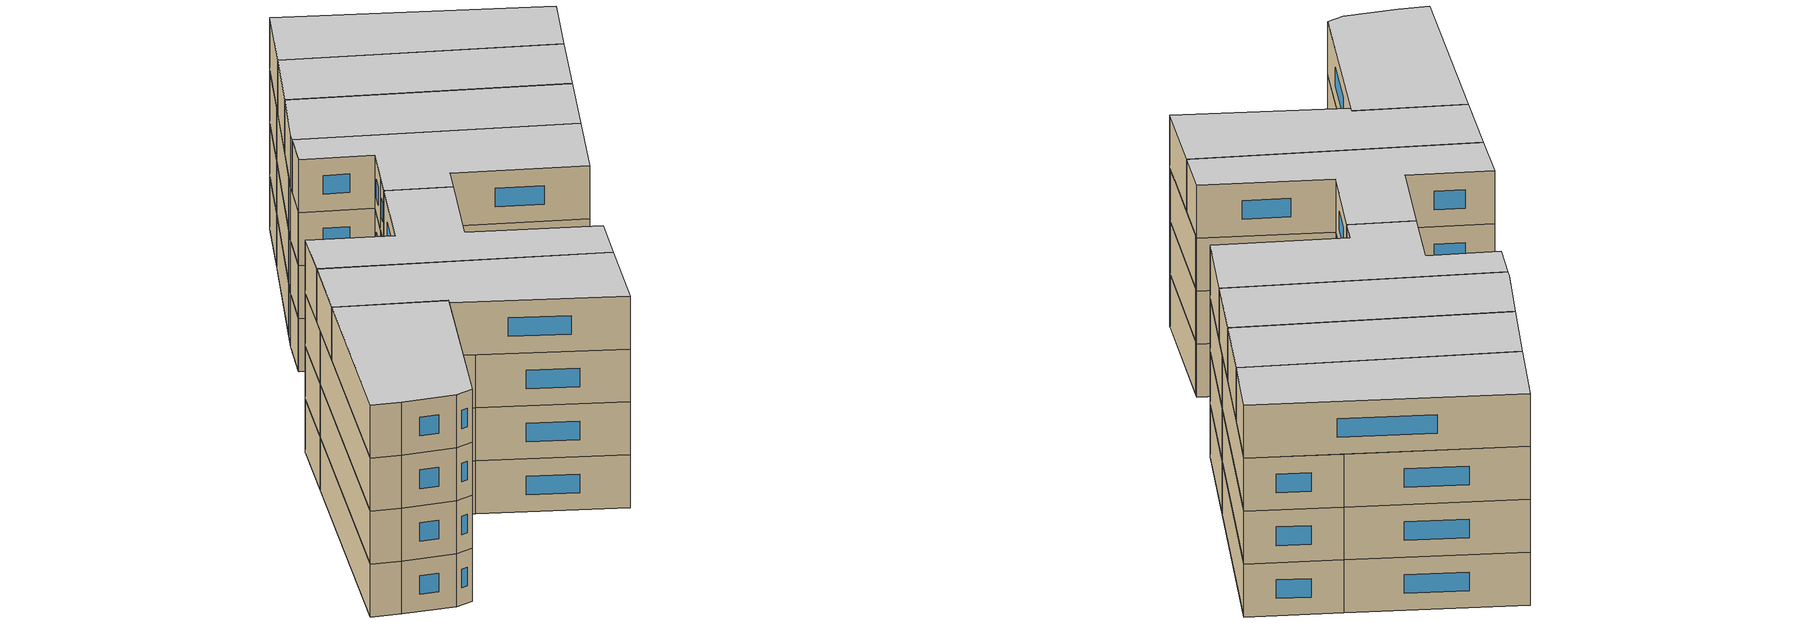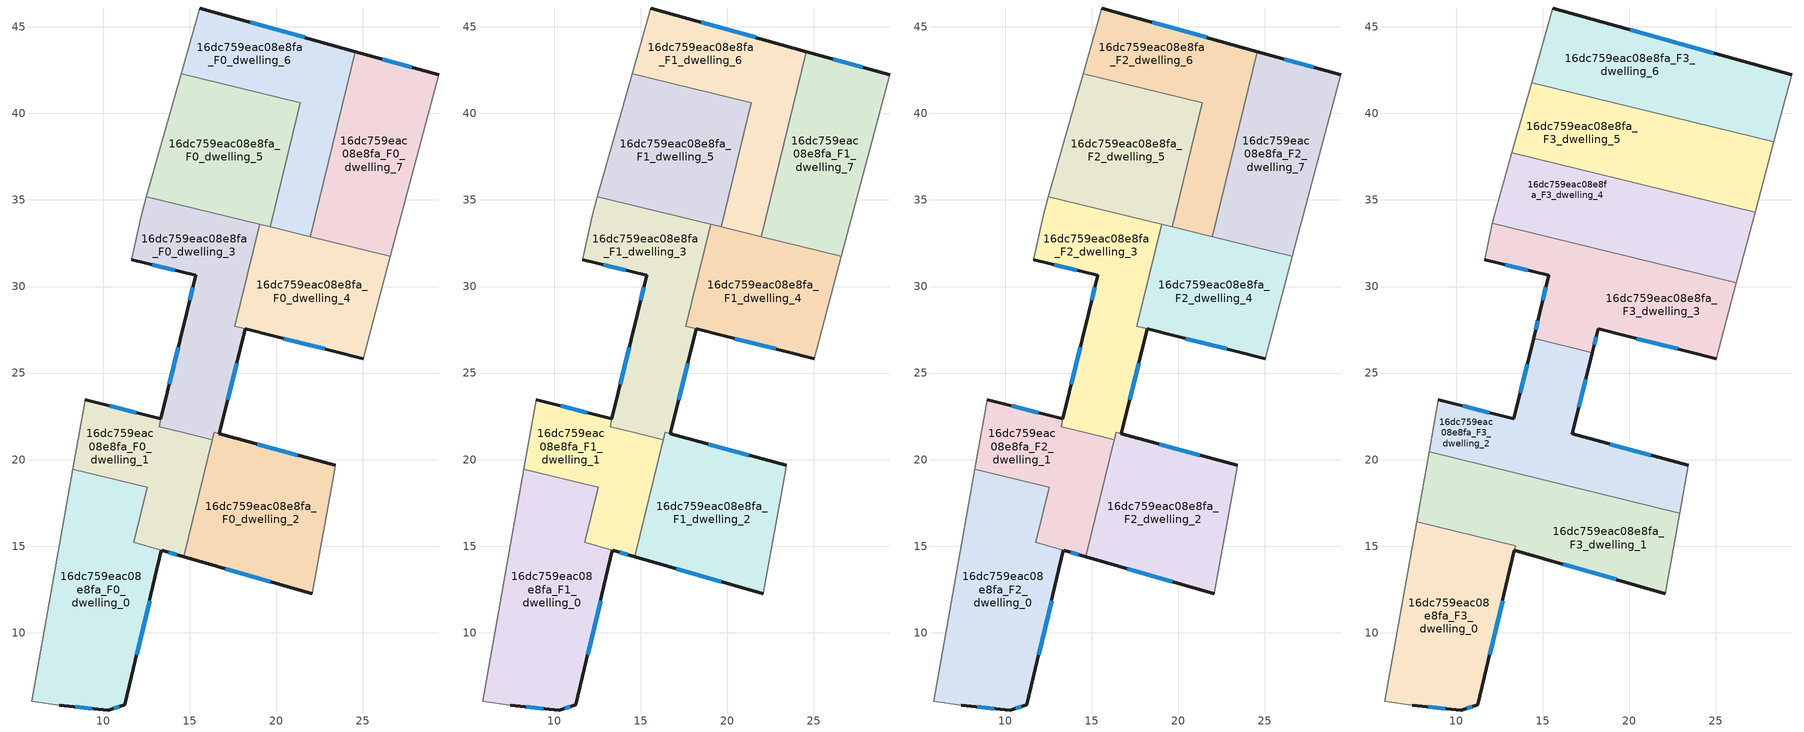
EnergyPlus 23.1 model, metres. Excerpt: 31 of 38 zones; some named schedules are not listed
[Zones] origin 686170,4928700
16dc759eac08e8fa_F0_dwelling_0
 floor ground (EU_floor_Construction): 12.54,18.39 11.76,15.22 13.37,14.76 11.25,5.82 10.3,5.53 7.46,5.79 5.88,6.04 8.26,19.44 z0
 wall outside (EU_wall_Construction): 7.46,5.79 10.3,5.53 11.25,5.82 13.37,14.76 z0:3
 wall adiabatic (EU_wall_Construction): 8.26,19.44 5.88,6.04 7.46,5.79 z0:3
 wall to 16dc759eac08e8fa_F0_dwelling_1 (EU_wall_Construction): 13.37,14.76 11.76,15.22 / 11.76,15.23 12.54,18.39 8.26,19.44 z0:3
 window (EU_Window_Construction): 10.61,5.63 10.94,5.73 / 8.38,5.71 9.38,5.62 / 11.94,8.73 12.68,11.85 z0.98:2.02
16dc759eac08e8fa_F0_dwelling_1
 floor ground (EU_floor_Construction): 16.3,21.15 14.65,14.39 11.76,15.22 12.54,18.39 8.26,19.44 8.97,23.47 13.33,22.35 13.23,21.91 14.56,21.58 z0
 wall outside (EU_wall_Construction): 13.33,22.35 8.97,23.47 / 13.37,14.76 14.65,14.39 z0:3
 wall adiabatic (EU_wall_Construction): 8.97,23.47 8.26,19.44 z0:3
 wall to 16dc759eac08e8fa_F0_dwelling_3 (EU_wall_Construction): 16.3,21.15 14.56,21.58 13.23,21.91 13.33,22.35 z0:3
 wall to 16dc759eac08e8fa_F0_dwelling_2 (EU_wall_Construction): 14.65,14.39 16.3,21.15 z0:3
 window (EU_Window_Construction): 11.91,22.72 10.39,23.11 / 13.79,14.64 14.24,14.51 z0.98:2.02
16dc759eac08e8fa_F0_dwelling_2
 floor ground (EU_floor_Construction): 23.42,19.67 23.38,19.43 22.07,12.29 22.07,12.26 14.65,14.39 16.41,21.57 z0
 wall outside (EU_wall_Construction): 23.42,19.67 16.7,21.49 / 14.65,14.39 22.07,12.26 z0:3
 wall to 16dc759eac08e8fa_F0_dwelling_3 (EU_wall_Construction): 16.7,21.49 16.41,21.57 16.3,21.15 z0:3
 wall adiabatic (EU_wall_Construction): 22.07,12.26 22.07,12.29 23.38,19.43 23.42,19.67 z0:3
 window (EU_Window_Construction): 21.24,20.26 18.89,20.9 / 17.07,13.7 19.66,12.96 z0.98:2.02
16dc759eac08e8fa_F0_dwelling_3
 floor ground (EU_floor_Construction): 19.04,33.59 17.61,27.7 18.21,27.55 16.7,21.49 16.41,21.57 16.3,21.15 14.56,21.58 13.23,21.91 13.33,22.36 14.84,28.49 15.36,30.66 11.64,31.55 11.65,31.61 12.19,34.1 12.5,35.18 z0
 wall outside (EU_wall_Construction): 11.64,31.55 15.36,30.66 14.84,28.49 13.33,22.36 / 16.7,21.49 18.21,27.55 z0:3
 wall adiabatic (EU_wall_Construction): 12.5,35.18 12.19,34.1 11.65,31.61 11.64,31.55 z0:3
 wall to 16dc759eac08e8fa_F0_dwelling_4 (EU_wall_Construction): 18.21,27.55 17.61,27.7 / 17.61,27.71 19.04,33.59 z0:3
 wall to 16dc759eac08e8fa_F0_dwelling_5 (EU_wall_Construction): 19.04,33.59 12.5,35.18 z0:3
 window (EU_Window_Construction): 14.35,26.5 13.82,24.35 / 15.19,29.96 15.01,29.2 / 12.85,31.26 14.15,30.95 / 17.19,23.46 17.72,25.58 z0.98:2.02
16dc759eac08e8fa_F0_dwelling_4
 floor ground (EU_floor_Construction): 26.59,31.75 25.02,25.83 17.61,27.7 19.04,33.59 z0
 wall outside (EU_wall_Construction): 18.21,27.55 25.02,25.83 z0:3
 wall adiabatic (EU_wall_Construction): 25.02,25.83 26.59,31.75 z0:3
 wall to 16dc759eac08e8fa_F0_dwelling_7 (EU_wall_Construction): 26.59,31.75 21.96,32.88 z0:3
 wall to 16dc759eac08e8fa_F0_dwelling_6 (EU_wall_Construction): 21.96,32.88 19.65,33.44 z0:3
 wall to 16dc759eac08e8fa_F0_dwelling_5 (EU_wall_Construction): 19.65,33.44 19.04,33.59 z0:3
 window (EU_Window_Construction): 20.43,26.99 22.81,26.39 z0.98:2.02
16dc759eac08e8fa_F0_dwelling_5
 floor ground (EU_floor_Construction): 21.39,40.6 19.65,33.44 12.5,35.18 14.5,42.29 z0
 wall to 16dc759eac08e8fa_F0_dwelling_6 (EU_wall_Construction): 19.65,33.44 21.39,40.6 14.5,42.29 z0:3
 wall adiabatic (EU_wall_Construction): 14.5,42.29 12.5,35.18 z0:3
16dc759eac08e8fa_F0_dwelling_6
 floor ground (EU_floor_Construction): 24.57,43.57 21.96,32.88 19.65,33.44 21.39,40.6 14.5,42.29 15.58,46.09 z0
 wall outside (EU_wall_Construction): 24.57,43.57 15.58,46.09 z0:3
 wall adiabatic (EU_wall_Construction): 15.58,46.09 14.5,42.29 z0:3
 wall to 16dc759eac08e8fa_F0_dwelling_7 (EU_wall_Construction): 21.96,32.88 24.57,43.57 z0:3
 window (EU_Window_Construction): 21.65,44.39 18.5,45.27 z0.98:2.02
16dc759eac08e8fa_F0_dwelling_7
 floor ground (EU_floor_Construction): 29.38,42.22 26.59,31.75 21.96,32.88 24.57,43.57 z0
 wall outside (EU_wall_Construction): 29.38,42.22 24.57,43.57 z0:3
 wall adiabatic (EU_wall_Construction): 26.59,31.75 29.38,42.22 z0:3
 window (EU_Window_Construction): 27.82,42.66 26.14,43.13 z0.98:2.02
16dc759eac08e8fa_F1_dwelling_0
 floor to 16dc759eac08e8fa_F0_dwelling_0 (EU_floor_Construction): 12.54,18.39 11.76,15.22 13.37,14.76 11.25,5.82 10.3,5.53 7.46,5.79 5.88,6.04 8.26,19.44 z3
 wall outside (EU_wall_Construction): 7.46,5.79 10.3,5.53 11.25,5.82 13.37,14.76 z3:6
 wall adiabatic (EU_wall_Construction): 8.26,19.44 5.88,6.04 7.46,5.79 z3:6
 wall to 16dc759eac08e8fa_F1_dwelling_1 (EU_wall_Construction): 13.37,14.76 11.76,15.22 / 11.76,15.23 12.54,18.39 8.26,19.44 z3:6
 window (EU_Window_Construction): 10.61,5.63 10.94,5.73 / 8.38,5.71 9.38,5.62 / 11.94,8.73 12.68,11.85 z3.98:5.02
16dc759eac08e8fa_F1_dwelling_1
 floor to 16dc759eac08e8fa_F0_dwelling_1 (EU_floor_Construction): 16.3,21.15 14.65,14.39 11.76,15.22 12.54,18.39 8.26,19.44 8.97,23.47 13.33,22.35 13.23,21.91 14.56,21.58 z3
 wall outside (EU_wall_Construction): 13.33,22.35 8.97,23.47 / 13.37,14.76 14.65,14.39 z3:6
 wall adiabatic (EU_wall_Construction): 8.97,23.47 8.26,19.44 z3:6
 wall to 16dc759eac08e8fa_F1_dwelling_3 (EU_wall_Construction): 16.3,21.15 14.56,21.58 13.23,21.91 13.33,22.35 z3:6
 wall to 16dc759eac08e8fa_F1_dwelling_2 (EU_wall_Construction): 14.65,14.39 16.3,21.15 z3:6
 window (EU_Window_Construction): 11.91,22.72 10.39,23.11 / 13.79,14.64 14.24,14.51 z3.98:5.02
16dc759eac08e8fa_F1_dwelling_2
 floor to 16dc759eac08e8fa_F0_dwelling_2 (EU_floor_Construction): 23.42,19.67 23.38,19.43 22.07,12.29 22.07,12.26 14.65,14.39 16.41,21.57 16.7,21.49 z3
 wall outside (EU_wall_Construction): 23.42,19.67 16.7,21.49 / 14.65,14.39 22.07,12.26 z3:6
 wall to 16dc759eac08e8fa_F1_dwelling_3 (EU_wall_Construction): 16.7,21.49 16.41,21.57 16.3,21.15 z3:6
 wall adiabatic (EU_wall_Construction): 22.07,12.26 22.07,12.29 23.38,19.43 23.42,19.67 z3:6
 window (EU_Window_Construction): 21.24,20.26 18.89,20.9 / 17.07,13.7 19.66,12.96 z3.98:5.02
16dc759eac08e8fa_F1_dwelling_3
 floor to 16dc759eac08e8fa_F0_dwelling_3 (EU_floor_Construction): 19.04,33.59 17.61,27.7 18.21,27.55 16.7,21.49 16.41,21.57 16.3,21.15 14.56,21.58 13.23,21.91 13.33,22.36 14.84,28.49 15.36,30.66 11.64,31.55 11.65,31.61 12.19,34.1 12.5,35.18 z3
 wall outside (EU_wall_Construction): 11.64,31.55 15.36,30.66 14.84,28.49 13.33,22.36 / 16.7,21.49 18.21,27.55 z3:6
 wall adiabatic (EU_wall_Construction): 12.5,35.18 12.19,34.1 11.65,31.61 11.64,31.55 z3:6
 wall to 16dc759eac08e8fa_F1_dwelling_4 (EU_wall_Construction): 18.21,27.55 17.61,27.7 / 17.61,27.71 19.04,33.59 z3:6
 wall to 16dc759eac08e8fa_F1_dwelling_5 (EU_wall_Construction): 19.04,33.59 12.5,35.18 z3:6
 window (EU_Window_Construction): 14.35,26.5 13.82,24.35 / 15.19,29.96 15.01,29.2 / 12.85,31.26 14.15,30.95 / 17.19,23.46 17.72,25.58 z3.98:5.02
16dc759eac08e8fa_F1_dwelling_4
 floor to 16dc759eac08e8fa_F0_dwelling_4 (EU_floor_Construction): 26.59,31.75 25.02,25.83 17.61,27.71 19.04,33.59 z3
 wall outside (EU_wall_Construction): 18.21,27.55 25.02,25.83 z3:6
 wall adiabatic (EU_wall_Construction): 25.02,25.83 26.59,31.75 z3:6
 wall to 16dc759eac08e8fa_F1_dwelling_7 (EU_wall_Construction): 26.59,31.75 21.96,32.88 z3:6
 wall to 16dc759eac08e8fa_F1_dwelling_6 (EU_wall_Construction): 21.96,32.88 19.65,33.44 z3:6
 wall to 16dc759eac08e8fa_F1_dwelling_5 (EU_wall_Construction): 19.65,33.44 19.04,33.59 z3:6
 window (EU_Window_Construction): 20.43,26.99 22.81,26.39 z3.98:5.02
16dc759eac08e8fa_F1_dwelling_5
 floor to 16dc759eac08e8fa_F0_dwelling_5 (EU_floor_Construction): 21.39,40.6 19.65,33.44 12.5,35.18 14.5,42.29 z3
 wall to 16dc759eac08e8fa_F1_dwelling_6 (EU_wall_Construction): 19.65,33.44 21.39,40.6 14.5,42.29 z3:6
 wall adiabatic (EU_wall_Construction): 14.5,42.29 12.5,35.18 z3:6
16dc759eac08e8fa_F1_dwelling_6
 floor to 16dc759eac08e8fa_F0_dwelling_6 (EU_floor_Construction): 24.57,43.57 21.96,32.88 19.65,33.44 21.39,40.6 14.5,42.29 15.58,46.09 z3
 wall outside (EU_wall_Construction): 24.57,43.57 15.58,46.09 z3:6
 wall adiabatic (EU_wall_Construction): 15.58,46.09 14.5,42.29 z3:6
 wall to 16dc759eac08e8fa_F1_dwelling_7 (EU_wall_Construction): 21.96,32.88 24.57,43.57 z3:6
 window (EU_Window_Construction): 21.65,44.39 18.5,45.27 z3.98:5.02
16dc759eac08e8fa_F1_dwelling_7
 floor to 16dc759eac08e8fa_F0_dwelling_7 (EU_floor_Construction): 29.38,42.22 26.59,31.75 21.96,32.88 24.57,43.57 z3
 wall outside (EU_wall_Construction): 29.38,42.22 24.57,43.57 z3:6
 wall adiabatic (EU_wall_Construction): 26.59,31.75 29.38,42.22 z3:6
 window (EU_Window_Construction): 27.82,42.66 26.14,43.13 z3.98:5.02
16dc759eac08e8fa_F2_dwelling_0
 floor to 16dc759eac08e8fa_F1_dwelling_0 (EU_floor_Construction): 12.54,18.39 11.76,15.22 13.37,14.76 11.25,5.82 10.3,5.53 7.46,5.79 5.88,6.04 8.26,19.44 z6
 wall outside (EU_wall_Construction): 7.46,5.79 10.3,5.53 11.25,5.82 13.37,14.76 z6:9
 wall adiabatic (EU_wall_Construction): 8.26,19.44 5.88,6.04 7.46,5.79 z6:9
 wall to 16dc759eac08e8fa_F2_dwelling_1 (EU_wall_Construction): 13.37,14.76 11.76,15.22 / 11.76,15.23 12.54,18.39 8.26,19.44 z6:9
 window (EU_Window_Construction): 10.61,5.63 10.94,5.73 / 8.38,5.71 9.38,5.62 / 11.94,8.73 12.68,11.85 z6.98:8.02
16dc759eac08e8fa_F2_dwelling_1
 floor to 16dc759eac08e8fa_F1_dwelling_1 (EU_floor_Construction): 16.3,21.15 14.65,14.39 11.76,15.22 12.54,18.39 8.26,19.44 8.97,23.47 13.33,22.35 13.23,21.91 14.56,21.58 z6
 wall outside (EU_wall_Construction): 13.33,22.35 8.97,23.47 / 13.37,14.76 14.65,14.39 z6:9
 wall adiabatic (EU_wall_Construction): 8.97,23.47 8.26,19.44 z6:9
 wall to 16dc759eac08e8fa_F2_dwelling_3 (EU_wall_Construction): 16.3,21.15 14.56,21.58 13.23,21.91 13.33,22.35 z6:9
 wall to 16dc759eac08e8fa_F2_dwelling_2 (EU_wall_Construction): 14.65,14.39 16.3,21.15 z6:9
 window (EU_Window_Construction): 11.91,22.72 10.39,23.11 / 13.79,14.64 14.24,14.51 z6.98:8.02
16dc759eac08e8fa_F2_dwelling_2
 floor to 16dc759eac08e8fa_F1_dwelling_2 (EU_floor_Construction): 23.42,19.67 23.38,19.43 22.07,12.29 22.07,12.26 14.65,14.39 16.41,21.57 16.7,21.49 z6
 wall outside (EU_wall_Construction): 23.42,19.67 16.7,21.49 / 14.65,14.39 22.07,12.26 z6:9
 wall to 16dc759eac08e8fa_F2_dwelling_3 (EU_wall_Construction): 16.7,21.49 16.41,21.57 16.3,21.15 z6:9
 wall adiabatic (EU_wall_Construction): 22.07,12.26 22.07,12.29 23.38,19.43 23.42,19.67 z6:9
 window (EU_Window_Construction): 21.24,20.26 18.89,20.9 / 17.07,13.7 19.66,12.96 z6.98:8.02
16dc759eac08e8fa_F2_dwelling_3
 floor to 16dc759eac08e8fa_F1_dwelling_3 (EU_floor_Construction): 19.04,33.59 17.61,27.7 18.21,27.55 16.7,21.49 16.41,21.57 16.3,21.15 14.56,21.58 13.23,21.91 13.33,22.36 14.84,28.49 15.36,30.66 11.64,31.55 11.65,31.61 12.19,34.1 12.5,35.18 z6
 wall outside (EU_wall_Construction): 11.64,31.55 15.36,30.66 14.84,28.49 13.33,22.36 / 16.7,21.49 18.21,27.55 z6:9
 wall adiabatic (EU_wall_Construction): 12.5,35.18 12.19,34.1 11.65,31.61 11.64,31.55 z6:9
 wall to 16dc759eac08e8fa_F2_dwelling_4 (EU_wall_Construction): 18.21,27.55 17.61,27.7 / 17.61,27.71 19.04,33.59 z6:9
 wall to 16dc759eac08e8fa_F2_dwelling_5 (EU_wall_Construction): 19.04,33.59 12.5,35.18 z6:9
 window (EU_Window_Construction): 14.35,26.5 13.82,24.35 / 15.19,29.96 15.01,29.2 / 12.85,31.26 14.15,30.95 / 17.19,23.46 17.72,25.58 z6.98:8.02
16dc759eac08e8fa_F2_dwelling_4
 floor to 16dc759eac08e8fa_F1_dwelling_4 (EU_floor_Construction): 26.59,31.75 25.02,25.83 17.61,27.71 19.04,33.59 z6
 wall outside (EU_wall_Construction): 18.21,27.55 25.02,25.83 z6:9
 wall adiabatic (EU_wall_Construction): 25.02,25.83 26.59,31.75 z6:9
 wall to 16dc759eac08e8fa_F2_dwelling_7 (EU_wall_Construction): 26.59,31.75 21.96,32.88 z6:9
 wall to 16dc759eac08e8fa_F2_dwelling_6 (EU_wall_Construction): 21.96,32.88 19.65,33.44 z6:9
 wall to 16dc759eac08e8fa_F2_dwelling_5 (EU_wall_Construction): 19.65,33.44 19.04,33.59 z6:9
 window (EU_Window_Construction): 20.43,26.99 22.81,26.39 z6.98:8.02
16dc759eac08e8fa_F2_dwelling_5
 floor to 16dc759eac08e8fa_F1_dwelling_5 (EU_floor_Construction): 21.39,40.6 19.65,33.44 12.5,35.18 14.5,42.29 z6
 wall to 16dc759eac08e8fa_F2_dwelling_6 (EU_wall_Construction): 19.65,33.44 21.39,40.6 14.5,42.29 z6:9
 wall adiabatic (EU_wall_Construction): 14.5,42.29 12.5,35.18 z6:9
16dc759eac08e8fa_F2_dwelling_6
 floor to 16dc759eac08e8fa_F1_dwelling_6 (EU_floor_Construction): 24.57,43.57 21.96,32.88 19.65,33.44 21.39,40.6 14.5,42.29 15.58,46.09 z6
 wall outside (EU_wall_Construction): 24.57,43.57 15.58,46.09 z6:9
 wall adiabatic (EU_wall_Construction): 15.58,46.09 14.5,42.29 z6:9
 wall to 16dc759eac08e8fa_F2_dwelling_7 (EU_wall_Construction): 21.96,32.88 24.57,43.57 z6:9
 window (EU_Window_Construction): 21.65,44.39 18.5,45.27 z6.98:8.02
 ceiling adiabatic (EU_roof_Construction): 23.59,39.53 24.57,43.57 15.58,46.09 14.5,42.29 21.39,40.6 21.27,40.09 z9
16dc759eac08e8fa_F2_dwelling_7
 floor to 16dc759eac08e8fa_F1_dwelling_7 (EU_floor_Construction): 29.38,42.22 26.59,31.75 21.96,32.88 24.57,43.57 z6
 wall outside (EU_wall_Construction): 29.38,42.22 24.57,43.57 z6:9
 wall adiabatic (EU_wall_Construction): 26.59,31.75 29.38,42.22 z6:9
 window (EU_Window_Construction): 27.82,42.66 26.14,43.13 z6.98:8.02
16dc759eac08e8fa_F3_dwelling_0
 floor to 16dc759eac08e8fa_F2_dwelling_0 (EU_floor_Construction): 13.36,14.76 11.25,5.82 10.3,5.53 7.46,5.79 5.88,6.04 7.72,16.41 11.81,15.42 11.76,15.22 z9
 floor to 16dc759eac08e8fa_F2_dwelling_1 (EU_floor_Construction): 13.43,15.02 13.36,14.77 11.76,15.23 11.81,15.42 z9
 wall outside (EU_wall_Construction): 7.46,5.79 10.3,5.53 11.25,5.82 13.37,14.76 z9:12
 wall adiabatic (EU_wall_Construction): 7.72,16.41 5.88,6.04 7.46,5.79 z9:12
 wall to 16dc759eac08e8fa_F3_dwelling_1 (EU_wall_Construction): 13.37,14.76 13.43,15.02 7.72,16.41 z9:12
 window (EU_Window_Construction): 11.94,8.73 12.68,11.85 / 10.61,5.63 10.94,5.73 / 8.38,5.71 9.38,5.62 z9.98:11.02
 ceiling to 16dc759eac08e8fa_F4_dwelling_0 (EU_floor_Construction): 11.25,5.82 13.43,15.02 7.72,16.41 5.88,6.04 7.46,5.79 10.3,5.53 z12
16dc759eac08e8fa_F3_dwelling_1
 floor to 16dc759eac08e8fa_F2_dwelling_2 (EU_floor_Construction): 22.92,16.91 22.07,12.29 22.07,12.26 14.65,14.39 15.7,18.67 z9
 floor to 16dc759eac08e8fa_F2_dwelling_0 (EU_floor_Construction): 12.54,18.39 11.81,15.42 7.72,16.41 8.26,19.44 z9
 floor to 16dc759eac08e8fa_F2_dwelling_1 (EU_floor_Construction): 15.7,18.67 14.65,14.39 13.37,14.76 13.43,15.02 11.81,15.42 12.54,18.39 8.26,19.44 8.43,20.45 z9
 wall outside (EU_wall_Construction): 13.37,14.76 22.07,12.26 z9:12
 wall adiabatic (EU_wall_Construction): 8.43,20.45 7.72,16.41 / 22.07,12.26 22.92,16.91 z9:12
 wall to 16dc759eac08e8fa_F3_dwelling_2 (EU_wall_Construction): 22.92,16.91 8.43,20.45 z9:12
 window (EU_Window_Construction): 16.2,13.95 19.24,13.08 z9.98:11.02
 ceiling to 16dc759eac08e8fa_F4_dwelling_1 (EU_floor_Construction): 22.07,12.26 22.92,16.91 8.43,20.45 7.72,16.41 13.43,15.02 13.37,14.76 z12
16dc759eac08e8fa_F3_dwelling_2
 floor to 16dc759eac08e8fa_F2_dwelling_1 (EU_floor_Construction): 16.3,21.15 15.7,18.67 8.43,20.45 8.97,23.47 13.33,22.35 13.23,21.91 14.56,21.58 z9
 floor to 16dc759eac08e8fa_F2_dwelling_2 (EU_floor_Construction): 23.42,19.67 22.92,16.91 15.7,18.67 16.41,21.57 16.7,21.49 z9
 floor to 16dc759eac08e8fa_F2_dwelling_3 (EU_floor_Construction): 17.87,26.18 16.7,21.49 16.41,21.57 16.3,21.15 14.56,21.58 13.23,21.91 13.33,22.35 14.47,27.01 z9
 wall outside (EU_wall_Construction): 14.47,27.01 13.33,22.35 8.97,23.47 / 23.42,19.67 16.7,21.49 17.87,26.18 z9:12
 wall adiabatic (EU_wall_Construction): 8.97,23.47 8.43,20.45 / 22.92,16.91 23.42,19.67 z9:12
 wall to 16dc759eac08e8fa_F3_dwelling_3 (EU_wall_Construction): 17.87,26.18 14.47,27.01 z9:12
 window (EU_Window_Construction): 11.91,22.72 10.39,23.11 / 14.1,25.5 13.7,23.87 / 17.08,23.02 17.49,24.66 / 21.23,20.26 18.88,20.9 z9.98:11.02
 ceiling to 16dc759eac08e8fa_F4_dwelling_2 (EU_floor_Construction): 22.92,16.91 23.42,19.67 16.7,21.49 17.87,26.18 14.47,27.01 13.33,22.35 8.97,23.47 8.43,20.45 z12
16dc759eac08e8fa_F3_dwelling_3
 floor to 16dc759eac08e8fa_F2_dwelling_3 (EU_floor_Construction): 18.67,32.06 17.61,27.7 18.21,27.55 17.87,26.18 14.47,27.01 14.84,28.49 15.36,30.66 11.64,31.55 12.1,33.66 z9
 floor to 16dc759eac08e8fa_F2_dwelling_4 (EU_floor_Construction): 26.19,30.23 25.02,25.83 17.61,27.71 18.67,32.06 z9
 wall outside (EU_wall_Construction): 17.87,26.18 18.21,27.55 25.02,25.83 / 11.64,31.55 15.36,30.66 14.84,28.49 14.47,27.01 z9:12
 wall to 16dc759eac08e8fa_F3_dwelling_4 (EU_wall_Construction): 26.19,30.23 12.09,33.66 z9:12
 wall adiabatic (EU_wall_Construction): 25.02,25.83 26.19,30.23 / 12.09,33.66 11.64,31.55 z9:12
 window (EU_Window_Construction): 20.42,26.99 22.8,26.39 / 17.98,26.63 18.1,27.11 / 14.72,28.01 14.59,27.49 / 15.19,29.96 15.01,29.2 / 12.85,31.26 14.15,30.95 z9.98:11.02
 ceiling to 16dc759eac08e8fa_F4_dwelling_3 (EU_floor_Construction): 25.02,25.83 26.19,30.23 12.09,33.66 11.64,31.55 15.36,30.66 14.84,28.49 14.47,27.01 17.87,26.18 18.21,27.55 z12
16dc759eac08e8fa_F3_dwelling_4
 floor to 16dc759eac08e8fa_F2_dwelling_4 (EU_floor_Construction): 26.59,31.75 26.19,30.23 18.67,32.06 19.04,33.59 z9
 floor to 16dc759eac08e8fa_F2_dwelling_3 (EU_floor_Construction): 19.04,33.59 18.67,32.06 12.1,33.66 12.19,34.1 12.5,35.18 z9
 floor to 16dc759eac08e8fa_F2_dwelling_5 (EU_floor_Construction): 20.27,35.99 19.65,33.44 12.5,35.18 13.21,37.71 z9
 floor to 16dc759eac08e8fa_F2_dwelling_7 (EU_floor_Construction): 27.27,34.29 26.59,31.75 21.96,32.88 22.59,35.43 z9
 floor to 16dc759eac08e8fa_F2_dwelling_6 (EU_floor_Construction): 22.59,35.43 21.96,32.88 19.65,33.44 20.27,35.99 z9
 wall adiabatic (EU_wall_Construction): 26.19,30.23 27.27,34.29 / 13.21,37.71 12.19,34.1 12.09,33.66 z9:12
 wall to 16dc759eac08e8fa_F3_dwelling_5 (EU_wall_Construction): 27.27,34.29 13.21,37.71 z9:12
 ceiling to 16dc759eac08e8fa_F4_dwelling_4 (EU_floor_Construction): 26.19,30.23 27.27,34.29 13.21,37.71 12.19,34.1 12.09,33.66 z12
16dc759eac08e8fa_F3_dwelling_5
 floor to 16dc759eac08e8fa_F2_dwelling_5 (EU_floor_Construction): 21.27,40.09 20.27,35.99 13.21,37.71 14.36,41.78 z9
 floor to 16dc759eac08e8fa_F2_dwelling_7 (EU_floor_Construction): 28.35,38.36 27.27,34.29 22.59,35.43 23.59,39.53 z9
 floor to 16dc759eac08e8fa_F2_dwelling_6 (EU_floor_Construction): 23.59,39.53 22.59,35.43 20.27,35.99 21.27,40.09 z9
 wall adiabatic (EU_wall_Construction): 14.36,41.78 13.21,37.71 / 27.27,34.29 28.35,38.36 z9:12
 wall to 16dc759eac08e8fa_F3_dwelling_6 (EU_wall_Construction): 28.35,38.36 14.36,41.78 z9:12
 ceiling to 16dc759eac08e8fa_F4_dwelling_5 (EU_floor_Construction): 27.27,34.29 28.35,38.36 14.36,41.78 13.21,37.71 z12
16dc759eac08e8fa_F3_dwelling_6
 floor to 16dc759eac08e8fa_F2_dwelling_7 (EU_floor_Construction): 29.38,42.22 28.35,38.36 23.59,39.53 24.57,43.57 z9
 floor to 16dc759eac08e8fa_F2_dwelling_5 (EU_floor_Construction): 21.39,40.6 21.27,40.09 14.36,41.78 14.5,42.29 z9
 floor adiabatic (EU_floor_Construction): 24.57,43.57 23.59,39.53 21.27,40.09 21.39,40.6 14.5,42.29 14.36,41.78 15.58,46.09 z9
 wall outside (EU_wall_Construction): 29.38,42.22 15.58,46.09 z9:12
 wall adiabatic (EU_wall_Construction): 15.58,46.09 14.36,41.78 / 28.35,38.36 29.38,42.22 z9:12
 window (EU_Window_Construction): 24.89,43.48 20.07,44.83 z9.98:11.02
 ceiling to 16dc759eac08e8fa_F4_dwelling_6 (EU_floor_Construction): 28.35,38.36 29.38,42.22 15.58,46.09 14.36,41.78 z12
[Building]
EU S2 Campaign: North Axis=0; Terrain=City; Solar Distribution=FullExterior
[Site:Location]
Bologna: Latitude=44.5; Longitude=11.25; Time Zone=1; Elevation=37
[SizingPeriod:WeatherFileDays]
AnnualSizingPeriod: Begin Month=1; Begin Day of Month=1; End Month=12; End Day of Month=31; Day of Week for Start Day=Monday; Use Weather File Daylight Saving Period=No; Use Weather File Rain and Snow Indicators=No
[MATERIAL]
EU_InternalMass_Material: Roughness=MediumRough; Thickness=0.1; Conductivity=1; Density=1800; Specific Heat=900; Thermal Absorptance=0.9; Solar Absorptance=0.7; Visible Absorptance=0.7
[MATERIAL:NOMASS] Roughness=MediumRough; Thermal Absorptance=0.9; Solar Absorptance=0.7; Visible Absorptance=0.7
Name | Thermal Resistance
EU_wall_NoMass | 0.905828
EU_roof_NoMass | 0.37593
EU_floor_NoMass | 0.67114
[WINDOWMATERIAL:SIMPLEGLAZINGSYSTEM]
EU_Window_SimpleGlazing: UFactor=4.52486; Solar Heat Gain Coefficient=0.85; Visible Transmittance=0.85
[CONSTRUCTION]
EU_wall_Construction: EU_wall_NoMass
EU_roof_Construction: EU_roof_NoMass
EU_floor_Construction: EU_floor_NoMass
EU_Window_Construction: EU_Window_SimpleGlazing
EU_InternalMass_Construction: EU_InternalMass_Material
[ZONE] Type=1; Multiplier=1; Ceiling Height=autocalculate; Floor Area=autocalculate; Part of Total Floor Area=Yes
Name | Volume
16dc759eac08e8fa_F0_dwelling_0; 16dc759eac08e8fa_F1_dwelling_0; 16dc759eac08e8fa_F2_dwelling_0 | 208.994
16dc759eac08e8fa_F3_dwelling_0 | 170.457
16dc759eac08e8fa_F0_dwelling_1; 16dc759eac08e8fa_F1_dwelling_1; 16dc759eac08e8fa_F2_dwelling_1 | 117.237
16dc759eac08e8fa_F3_dwelling_1 | 194.812
16dc759eac08e8fa_F0_dwelling_2 | 167.235
16dc759eac08e8fa_F1_dwelling_2; 16dc759eac08e8fa_F2_dwelling_2 | 167.242
16dc759eac08e8fa_F3_dwelling_2; 16dc759eac08e8fa_F3_dwelling_3 | 182.678
16dc759eac08e8fa_F0_dwelling_3; 16dc759eac08e8fa_F1_dwelling_3; 16dc759eac08e8fa_F2_dwelling_3 | 164.958
16dc759eac08e8fa_F0_dwelling_4 | 140.755
16dc759eac08e8fa_F1_dwelling_4; 16dc759eac08e8fa_F2_dwelling_4 | 140.698
16dc759eac08e8fa_F3_dwelling_4 | 182.689
16dc759eac08e8fa_F0_dwelling_5; 16dc759eac08e8fa_F1_dwelling_5; 16dc759eac08e8fa_F2_dwelling_5 | 159.859
16dc759eac08e8fa_F3_dwelling_5 | 182.659
16dc759eac08e8fa_F0_dwelling_6; 16dc759eac08e8fa_F1_dwelling_6; 16dc759eac08e8fa_F2_dwelling_6 | 159.82
16dc759eac08e8fa_F3_dwelling_6 | 182.67
16dc759eac08e8fa_F0_dwelling_7; 16dc759eac08e8fa_F1_dwelling_7; 16dc759eac08e8fa_F2_dwelling_7 | 159.837
[INTERNALMASS] Construction=EU_InternalMass_Construction
Name | Zone or ZoneList | Surface Area
16dc759eac08e8fa_F0_dwelling_0_EU_InternalMass | 16dc759eac08e8fa_F0_dwelling_0 | 69.6653
16dc759eac08e8fa_F0_dwelling_1_EU_InternalMass | 16dc759eac08e8fa_F0_dwelling_1 | 39.0869
16dc759eac08e8fa_F0_dwelling_2_EU_InternalMass | 16dc759eac08e8fa_F0_dwelling_2 | 55.7455
16dc759eac08e8fa_F0_dwelling_3_EU_InternalMass | 16dc759eac08e8fa_F0_dwelling_3 | 54.9885
16dc759eac08e8fa_F0_dwelling_4_EU_InternalMass | 16dc759eac08e8fa_F0_dwelling_4 | 46.9152
16dc759eac08e8fa_F0_dwelling_5_EU_InternalMass | 16dc759eac08e8fa_F0_dwelling_5 | 53.2864
16dc759eac08e8fa_F0_dwelling_6_EU_InternalMass | 16dc759eac08e8fa_F0_dwelling_6 | 53.2735
16dc759eac08e8fa_F0_dwelling_7_EU_InternalMass | 16dc759eac08e8fa_F0_dwelling_7 | 53.278
16dc759eac08e8fa_F1_dwelling_0_EU_InternalMass | 16dc759eac08e8fa_F1_dwelling_0 | 69.6653
16dc759eac08e8fa_F1_dwelling_1_EU_InternalMass | 16dc759eac08e8fa_F1_dwelling_1 | 39.0869
16dc759eac08e8fa_F1_dwelling_2_EU_InternalMass | 16dc759eac08e8fa_F1_dwelling_2 | 55.7455
16dc759eac08e8fa_F1_dwelling_3_EU_InternalMass | 16dc759eac08e8fa_F1_dwelling_3 | 54.9885
16dc759eac08e8fa_F1_dwelling_4_EU_InternalMass | 16dc759eac08e8fa_F1_dwelling_4 | 46.9152
16dc759eac08e8fa_F1_dwelling_5_EU_InternalMass | 16dc759eac08e8fa_F1_dwelling_5 | 53.2864
16dc759eac08e8fa_F1_dwelling_6_EU_InternalMass | 16dc759eac08e8fa_F1_dwelling_6 | 53.2735
16dc759eac08e8fa_F1_dwelling_7_EU_InternalMass | 16dc759eac08e8fa_F1_dwelling_7 | 53.278
16dc759eac08e8fa_F2_dwelling_0_EU_InternalMass | 16dc759eac08e8fa_F2_dwelling_0 | 69.6653
16dc759eac08e8fa_F2_dwelling_1_EU_InternalMass | 16dc759eac08e8fa_F2_dwelling_1 | 39.0869
16dc759eac08e8fa_F2_dwelling_2_EU_InternalMass | 16dc759eac08e8fa_F2_dwelling_2 | 55.7455
16dc759eac08e8fa_F2_dwelling_3_EU_InternalMass | 16dc759eac08e8fa_F2_dwelling_3 | 54.9885
16dc759eac08e8fa_F2_dwelling_4_EU_InternalMass | 16dc759eac08e8fa_F2_dwelling_4 | 46.9152
16dc759eac08e8fa_F2_dwelling_5_EU_InternalMass | 16dc759eac08e8fa_F2_dwelling_5 | 53.2864
16dc759eac08e8fa_F2_dwelling_6_EU_InternalMass | 16dc759eac08e8fa_F2_dwelling_6 | 53.2735
16dc759eac08e8fa_F2_dwelling_7_EU_InternalMass | 16dc759eac08e8fa_F2_dwelling_7 | 53.278
16dc759eac08e8fa_F3_dwelling_0_EU_InternalMass | 16dc759eac08e8fa_F3_dwelling_0 | 56.846
16dc759eac08e8fa_F3_dwelling_1_EU_InternalMass | 16dc759eac08e8fa_F3_dwelling_1 | 64.9365
16dc759eac08e8fa_F3_dwelling_2_EU_InternalMass | 16dc759eac08e8fa_F3_dwelling_2 | 60.8933
16dc759eac08e8fa_F3_dwelling_3_EU_InternalMass | 16dc759eac08e8fa_F3_dwelling_3 | 60.8932
16dc759eac08e8fa_F3_dwelling_4_EU_InternalMass | 16dc759eac08e8fa_F3_dwelling_4 | 60.8966
16dc759eac08e8fa_F3_dwelling_5_EU_InternalMass | 16dc759eac08e8fa_F3_dwelling_5 | 60.8864
16dc759eac08e8fa_F3_dwelling_6_EU_InternalMass | 16dc759eac08e8fa_F3_dwelling_6 | 60.8902
[OTHEREQUIPMENT] Fuel Type=Electricity; Design Level Calculation Method=Watts/Area; Power per Zone Floor Area=1; Fraction Latent=0; Fraction Radiant=0; Fraction Lost=0; Carbon Dioxide Generation Rate=0; EndUse Subcategory=EU_Step8_InternalGains
Name | Zone or ZoneList or Space or SpaceList | Schedule
EU_Step8_InternalGain_16dc759eac08e8fa_F0_dwelling_0_f000 | 16dc759eac08e8fa_F0_dwelling_0 | EU_Step8_GainSchedule_16dc759eac08e8fa_F0_dwelling_0_f000
EU_Step8_InternalGain_16dc759eac08e8fa_F0_dwelling_1_f000 | 16dc759eac08e8fa_F0_dwelling_1 | EU_Step8_GainSchedule_16dc759eac08e8fa_F0_dwelling_1_f000
EU_Step8_InternalGain_16dc759eac08e8fa_F0_dwelling_2_f000 | 16dc759eac08e8fa_F0_dwelling_2 | EU_Step8_GainSchedule_16dc759eac08e8fa_F0_dwelling_2_f000
EU_Step8_InternalGain_16dc759eac08e8fa_F0_dwelling_3_f000 | 16dc759eac08e8fa_F0_dwelling_3 | EU_Step8_GainSchedule_16dc759eac08e8fa_F0_dwelling_3_f000
EU_Step8_InternalGain_16dc759eac08e8fa_F0_dwelling_4_f000 | 16dc759eac08e8fa_F0_dwelling_4 | EU_Step8_GainSchedule_16dc759eac08e8fa_F0_dwelling_4_f000
EU_Step8_InternalGain_16dc759eac08e8fa_F0_dwelling_5_f000 | 16dc759eac08e8fa_F0_dwelling_5 | EU_Step8_GainSchedule_16dc759eac08e8fa_F0_dwelling_5_f000
EU_Step8_InternalGain_16dc759eac08e8fa_F0_dwelling_6_f000 | 16dc759eac08e8fa_F0_dwelling_6 | EU_Step8_GainSchedule_16dc759eac08e8fa_F0_dwelling_6_f000
EU_Step8_InternalGain_16dc759eac08e8fa_F0_dwelling_7_f000 | 16dc759eac08e8fa_F0_dwelling_7 | EU_Step8_GainSchedule_16dc759eac08e8fa_F0_dwelling_7_f000
EU_Step8_InternalGain_16dc759eac08e8fa_F1_dwelling_0_f000 | 16dc759eac08e8fa_F1_dwelling_0 | EU_Step8_GainSchedule_16dc759eac08e8fa_F1_dwelling_0_f000
EU_Step8_InternalGain_16dc759eac08e8fa_F1_dwelling_1_f000 | 16dc759eac08e8fa_F1_dwelling_1 | EU_Step8_GainSchedule_16dc759eac08e8fa_F1_dwelling_1_f000
EU_Step8_InternalGain_16dc759eac08e8fa_F1_dwelling_2_f000 | 16dc759eac08e8fa_F1_dwelling_2 | EU_Step8_GainSchedule_16dc759eac08e8fa_F1_dwelling_2_f000
EU_Step8_InternalGain_16dc759eac08e8fa_F1_dwelling_3_f000 | 16dc759eac08e8fa_F1_dwelling_3 | EU_Step8_GainSchedule_16dc759eac08e8fa_F1_dwelling_3_f000
EU_Step8_InternalGain_16dc759eac08e8fa_F1_dwelling_4_f000 | 16dc759eac08e8fa_F1_dwelling_4 | EU_Step8_GainSchedule_16dc759eac08e8fa_F1_dwelling_4_f000
EU_Step8_InternalGain_16dc759eac08e8fa_F1_dwelling_5_f000 | 16dc759eac08e8fa_F1_dwelling_5 | EU_Step8_GainSchedule_16dc759eac08e8fa_F1_dwelling_5_f000
EU_Step8_InternalGain_16dc759eac08e8fa_F1_dwelling_6_f000 | 16dc759eac08e8fa_F1_dwelling_6 | EU_Step8_GainSchedule_16dc759eac08e8fa_F1_dwelling_6_f000
EU_Step8_InternalGain_16dc759eac08e8fa_F1_dwelling_7_f000 | 16dc759eac08e8fa_F1_dwelling_7 | EU_Step8_GainSchedule_16dc759eac08e8fa_F1_dwelling_7_f000
EU_Step8_InternalGain_16dc759eac08e8fa_F2_dwelling_0_f000 | 16dc759eac08e8fa_F2_dwelling_0 | EU_Step8_GainSchedule_16dc759eac08e8fa_F2_dwelling_0_f000
EU_Step8_InternalGain_16dc759eac08e8fa_F2_dwelling_1_f000 | 16dc759eac08e8fa_F2_dwelling_1 | EU_Step8_GainSchedule_16dc759eac08e8fa_F2_dwelling_1_f000
EU_Step8_InternalGain_16dc759eac08e8fa_F2_dwelling_2_f000 | 16dc759eac08e8fa_F2_dwelling_2 | EU_Step8_GainSchedule_16dc759eac08e8fa_F2_dwelling_2_f000
EU_Step8_InternalGain_16dc759eac08e8fa_F2_dwelling_3_f000 | 16dc759eac08e8fa_F2_dwelling_3 | EU_Step8_GainSchedule_16dc759eac08e8fa_F2_dwelling_3_f000
EU_Step8_InternalGain_16dc759eac08e8fa_F2_dwelling_4_f000 | 16dc759eac08e8fa_F2_dwelling_4 | EU_Step8_GainSchedule_16dc759eac08e8fa_F2_dwelling_4_f000
EU_Step8_InternalGain_16dc759eac08e8fa_F2_dwelling_5_f000 | 16dc759eac08e8fa_F2_dwelling_5 | EU_Step8_GainSchedule_16dc759eac08e8fa_F2_dwelling_5_f000
EU_Step8_InternalGain_16dc759eac08e8fa_F2_dwelling_6_f000 | 16dc759eac08e8fa_F2_dwelling_6 | EU_Step8_GainSchedule_16dc759eac08e8fa_F2_dwelling_6_f000
EU_Step8_InternalGain_16dc759eac08e8fa_F2_dwelling_7_f000 | 16dc759eac08e8fa_F2_dwelling_7 | EU_Step8_GainSchedule_16dc759eac08e8fa_F2_dwelling_7_f000
EU_Step8_InternalGain_16dc759eac08e8fa_F3_dwelling_0_f000 | 16dc759eac08e8fa_F3_dwelling_0 | EU_Step8_GainSchedule_16dc759eac08e8fa_F3_dwelling_0_f000
EU_Step8_InternalGain_16dc759eac08e8fa_F3_dwelling_1_f000 | 16dc759eac08e8fa_F3_dwelling_1 | EU_Step8_GainSchedule_16dc759eac08e8fa_F3_dwelling_1_f000
EU_Step8_InternalGain_16dc759eac08e8fa_F3_dwelling_2_f000 | 16dc759eac08e8fa_F3_dwelling_2 | EU_Step8_GainSchedule_16dc759eac08e8fa_F3_dwelling_2_f000
EU_Step8_InternalGain_16dc759eac08e8fa_F3_dwelling_3_f000 | 16dc759eac08e8fa_F3_dwelling_3 | EU_Step8_GainSchedule_16dc759eac08e8fa_F3_dwelling_3_f000
EU_Step8_InternalGain_16dc759eac08e8fa_F3_dwelling_4_f000 | 16dc759eac08e8fa_F3_dwelling_4 | EU_Step8_GainSchedule_16dc759eac08e8fa_F3_dwelling_4_f000
EU_Step8_InternalGain_16dc759eac08e8fa_F3_dwelling_5_f000 | 16dc759eac08e8fa_F3_dwelling_5 | EU_Step8_GainSchedule_16dc759eac08e8fa_F3_dwelling_5_f000
EU_Step8_InternalGain_16dc759eac08e8fa_F3_dwelling_6_f000 | 16dc759eac08e8fa_F3_dwelling_6 | EU_Step8_GainSchedule_16dc759eac08e8fa_F3_dwelling_6_f000
[ZONEVENTILATION:DESIGNFLOWRATE] Schedule=EU_AlwaysOn; Design Flow Rate Calculation Method=AirChanges/Hour; Air Changes per Hour=0.73129; Ventilation Type=Natural; Fan Pressure Rise=0; Fan Total Efficiency=1; Constant Term Coefficient=1; Temperature Term Coefficient=0; Velocity Term Coefficient=0; Velocity Squared Term Coefficient=0; Minimum Indoor Temperature=-100; Maximum Indoor Temperature=100; Delta Temperature=-100; Minimum Outdoor Temperature=-100; Maximum Outdoor Temperature=100; Maximum Wind Speed=40
Name | Zone or ZoneList or Space or SpaceList
EU_ConstantAir_16dc759eac08e8fa_F0_dwelling_0 | 16dc759eac08e8fa_F0_dwelling_0
EU_ConstantAir_16dc759eac08e8fa_F0_dwelling_1 | 16dc759eac08e8fa_F0_dwelling_1
EU_ConstantAir_16dc759eac08e8fa_F0_dwelling_2 | 16dc759eac08e8fa_F0_dwelling_2
EU_ConstantAir_16dc759eac08e8fa_F0_dwelling_3 | 16dc759eac08e8fa_F0_dwelling_3
EU_ConstantAir_16dc759eac08e8fa_F0_dwelling_4 | 16dc759eac08e8fa_F0_dwelling_4
EU_ConstantAir_16dc759eac08e8fa_F0_dwelling_5 | 16dc759eac08e8fa_F0_dwelling_5
EU_ConstantAir_16dc759eac08e8fa_F0_dwelling_6 | 16dc759eac08e8fa_F0_dwelling_6
EU_ConstantAir_16dc759eac08e8fa_F0_dwelling_7 | 16dc759eac08e8fa_F0_dwelling_7
EU_ConstantAir_16dc759eac08e8fa_F1_dwelling_0 | 16dc759eac08e8fa_F1_dwelling_0
EU_ConstantAir_16dc759eac08e8fa_F1_dwelling_1 | 16dc759eac08e8fa_F1_dwelling_1
EU_ConstantAir_16dc759eac08e8fa_F1_dwelling_2 | 16dc759eac08e8fa_F1_dwelling_2
EU_ConstantAir_16dc759eac08e8fa_F1_dwelling_3 | 16dc759eac08e8fa_F1_dwelling_3
EU_ConstantAir_16dc759eac08e8fa_F1_dwelling_4 | 16dc759eac08e8fa_F1_dwelling_4
EU_ConstantAir_16dc759eac08e8fa_F1_dwelling_5 | 16dc759eac08e8fa_F1_dwelling_5
EU_ConstantAir_16dc759eac08e8fa_F1_dwelling_6 | 16dc759eac08e8fa_F1_dwelling_6
EU_ConstantAir_16dc759eac08e8fa_F1_dwelling_7 | 16dc759eac08e8fa_F1_dwelling_7
EU_ConstantAir_16dc759eac08e8fa_F2_dwelling_0 | 16dc759eac08e8fa_F2_dwelling_0
EU_ConstantAir_16dc759eac08e8fa_F2_dwelling_1 | 16dc759eac08e8fa_F2_dwelling_1
EU_ConstantAir_16dc759eac08e8fa_F2_dwelling_2 | 16dc759eac08e8fa_F2_dwelling_2
EU_ConstantAir_16dc759eac08e8fa_F2_dwelling_3 | 16dc759eac08e8fa_F2_dwelling_3
EU_ConstantAir_16dc759eac08e8fa_F2_dwelling_4 | 16dc759eac08e8fa_F2_dwelling_4
EU_ConstantAir_16dc759eac08e8fa_F2_dwelling_5 | 16dc759eac08e8fa_F2_dwelling_5
EU_ConstantAir_16dc759eac08e8fa_F2_dwelling_6 | 16dc759eac08e8fa_F2_dwelling_6
EU_ConstantAir_16dc759eac08e8fa_F2_dwelling_7 | 16dc759eac08e8fa_F2_dwelling_7
EU_ConstantAir_16dc759eac08e8fa_F3_dwelling_0 | 16dc759eac08e8fa_F3_dwelling_0
EU_ConstantAir_16dc759eac08e8fa_F3_dwelling_1 | 16dc759eac08e8fa_F3_dwelling_1
EU_ConstantAir_16dc759eac08e8fa_F3_dwelling_2 | 16dc759eac08e8fa_F3_dwelling_2
EU_ConstantAir_16dc759eac08e8fa_F3_dwelling_3 | 16dc759eac08e8fa_F3_dwelling_3
EU_ConstantAir_16dc759eac08e8fa_F3_dwelling_4 | 16dc759eac08e8fa_F3_dwelling_4
EU_ConstantAir_16dc759eac08e8fa_F3_dwelling_5 | 16dc759eac08e8fa_F3_dwelling_5
EU_ConstantAir_16dc759eac08e8fa_F3_dwelling_6 | 16dc759eac08e8fa_F3_dwelling_6
[HVACTEMPLATE:ZONE:IDEALLOADSAIRSYSTEM] System Availability Schedule=EU_AlwaysOn; Maximum Heating Supply Air Temperature=50; Minimum Cooling Supply Air Temperature=13; Maximum Heating Supply Air Humidity Ratio=0.0156; Minimum Cooling Supply Air Humidity Ratio=0.0077; Heating Limit=NoLimit; Cooling Limit=NoLimit; Heating Availability Schedule=EU_AlwaysOn; Cooling Availability Schedule=EU_CoolingOff; Dehumidification Control Type=ConstantSensibleHeatRatio; Cooling Sensible Heat Ratio=0.7; Dehumidification Setpoint=60; Humidification Control Type=None; Humidification Setpoint=30; Outdoor Air Method=None; Outdoor Air Flow Rate per Person=0.00944; Outdoor Air Flow Rate per Zone Floor Area=0; Outdoor Air Flow Rate per Zone=0; Demand Controlled Ventilation Type=None; Outdoor Air Economizer Type=NoEconomizer; Heat Recovery Type=None; Sensible Heat Recovery Effectiveness=0.7; Latent Heat Recovery Effectiveness=0.65
Name | Template Thermostat
16dc759eac08e8fa_F0_dwelling_0 | EU_HeatOnly_16dc759eac08e8fa_F0_dwelling_0
16dc759eac08e8fa_F0_dwelling_1 | EU_HeatOnly_16dc759eac08e8fa_F0_dwelling_1
16dc759eac08e8fa_F0_dwelling_2 | EU_HeatOnly_16dc759eac08e8fa_F0_dwelling_2
16dc759eac08e8fa_F0_dwelling_3 | EU_HeatOnly_16dc759eac08e8fa_F0_dwelling_3
16dc759eac08e8fa_F0_dwelling_4 | EU_HeatOnly_16dc759eac08e8fa_F0_dwelling_4
16dc759eac08e8fa_F0_dwelling_5 | EU_HeatOnly_16dc759eac08e8fa_F0_dwelling_5
16dc759eac08e8fa_F0_dwelling_6 | EU_HeatOnly_16dc759eac08e8fa_F0_dwelling_6
16dc759eac08e8fa_F0_dwelling_7 | EU_HeatOnly_16dc759eac08e8fa_F0_dwelling_7
16dc759eac08e8fa_F1_dwelling_0 | EU_HeatOnly_16dc759eac08e8fa_F1_dwelling_0
16dc759eac08e8fa_F1_dwelling_1 | EU_HeatOnly_16dc759eac08e8fa_F1_dwelling_1
16dc759eac08e8fa_F1_dwelling_2 | EU_HeatOnly_16dc759eac08e8fa_F1_dwelling_2
16dc759eac08e8fa_F1_dwelling_3 | EU_HeatOnly_16dc759eac08e8fa_F1_dwelling_3
16dc759eac08e8fa_F1_dwelling_4 | EU_HeatOnly_16dc759eac08e8fa_F1_dwelling_4
16dc759eac08e8fa_F1_dwelling_5 | EU_HeatOnly_16dc759eac08e8fa_F1_dwelling_5
16dc759eac08e8fa_F1_dwelling_6 | EU_HeatOnly_16dc759eac08e8fa_F1_dwelling_6
16dc759eac08e8fa_F1_dwelling_7 | EU_HeatOnly_16dc759eac08e8fa_F1_dwelling_7
16dc759eac08e8fa_F2_dwelling_0 | EU_HeatOnly_16dc759eac08e8fa_F2_dwelling_0
16dc759eac08e8fa_F2_dwelling_1 | EU_HeatOnly_16dc759eac08e8fa_F2_dwelling_1
16dc759eac08e8fa_F2_dwelling_2 | EU_HeatOnly_16dc759eac08e8fa_F2_dwelling_2
16dc759eac08e8fa_F2_dwelling_3 | EU_HeatOnly_16dc759eac08e8fa_F2_dwelling_3
16dc759eac08e8fa_F2_dwelling_4 | EU_HeatOnly_16dc759eac08e8fa_F2_dwelling_4
16dc759eac08e8fa_F2_dwelling_5 | EU_HeatOnly_16dc759eac08e8fa_F2_dwelling_5
16dc759eac08e8fa_F2_dwelling_6 | EU_HeatOnly_16dc759eac08e8fa_F2_dwelling_6
16dc759eac08e8fa_F2_dwelling_7 | EU_HeatOnly_16dc759eac08e8fa_F2_dwelling_7
16dc759eac08e8fa_F3_dwelling_0 | EU_HeatOnly_16dc759eac08e8fa_F3_dwelling_0
16dc759eac08e8fa_F3_dwelling_1 | EU_HeatOnly_16dc759eac08e8fa_F3_dwelling_1
16dc759eac08e8fa_F3_dwelling_2 | EU_HeatOnly_16dc759eac08e8fa_F3_dwelling_2
16dc759eac08e8fa_F3_dwelling_3 | EU_HeatOnly_16dc759eac08e8fa_F3_dwelling_3
16dc759eac08e8fa_F3_dwelling_4 | EU_HeatOnly_16dc759eac08e8fa_F3_dwelling_4
16dc759eac08e8fa_F3_dwelling_5 | EU_HeatOnly_16dc759eac08e8fa_F3_dwelling_5
16dc759eac08e8fa_F3_dwelling_6 | EU_HeatOnly_16dc759eac08e8fa_F3_dwelling_6
[SIZING:ZONE] Zone Cooling Design Supply Air Temperature Input Method=SupplyAirTemperature; Zone Cooling Design Supply Air Temperature=13; Zone Heating Design Supply Air Temperature Input Method=SupplyAirTemperature; Zone Heating Design Supply Air Temperature=50; Zone Cooling Design Supply Air Humidity Ratio=0.008; Zone Heating Design Supply Air Humidity Ratio=0.008; Cooling Design Air Flow Method=DesignDay; Cooling Design Air Flow Rate=0; Cooling Minimum Air Flow per Zone Floor Area=0.000762; Cooling Minimum Air Flow=0; Cooling Minimum Air Flow Fraction=0.2; Heating Design Air Flow Method=DesignDay; Heating Design Air Flow Rate=0; Heating Maximum Air Flow per Zone Floor Area=0.002032; Heating Maximum Air Flow=0.141576; Heating Maximum Air Flow Fraction=0.3; Account for Dedicated Outdoor Air System=No; Dedicated Outdoor Air System Control Strategy=NeutralSupplyAir; Dedicated Outdoor Air Low Setpoint Temperature for Design=autosize; Dedicated Outdoor Air High Setpoint Temperature for Design=autosize; Zone Load Sizing Method=Sensible Load Only No Latent Load; Zone Latent Cooling Design Supply Air Humidity Ratio Input Method=HumidityRatioDifference; Zone Cooling Design Supply Air Humidity Ratio Difference=0.005; Zone Latent Heating Design Supply Air Humidity Ratio Input Method=HumidityRatioDifference; Zone Humidification Design Supply Air Humidity Ratio Difference=0.005
16dc759eac08e8fa_F0_dwelling_0; 16dc759eac08e8fa_F0_dwelling_1; 16dc759eac08e8fa_F0_dwelling_2; 16dc759eac08e8fa_F0_dwelling_3; 16dc759eac08e8fa_F0_dwelling_4; 16dc759eac08e8fa_F0_dwelling_5; 16dc759eac08e8fa_F0_dwelling_6; 16dc759eac08e8fa_F0_dwelling_7; 16dc759eac08e8fa_F1_dwelling_0; 16dc759eac08e8fa_F1_dwelling_1; 16dc759eac08e8fa_F1_dwelling_2; 16dc759eac08e8fa_F1_dwelling_3; 16dc759eac08e8fa_F1_dwelling_4; 16dc759eac08e8fa_F1_dwelling_5; 16dc759eac08e8fa_F1_dwelling_6; 16dc759eac08e8fa_F1_dwelling_7; 16dc759eac08e8fa_F2_dwelling_0; 16dc759eac08e8fa_F2_dwelling_1; 16dc759eac08e8fa_F2_dwelling_2; 16dc759eac08e8fa_F2_dwelling_3; 16dc759eac08e8fa_F2_dwelling_4; 16dc759eac08e8fa_F2_dwelling_5; 16dc759eac08e8fa_F2_dwelling_6; 16dc759eac08e8fa_F2_dwelling_7; 16dc759eac08e8fa_F3_dwelling_0; 16dc759eac08e8fa_F3_dwelling_1; 16dc759eac08e8fa_F3_dwelling_2; 16dc759eac08e8fa_F3_dwelling_3; 16dc759eac08e8fa_F3_dwelling_4; 16dc759eac08e8fa_F3_dwelling_5; 16dc759eac08e8fa_F3_dwelling_6
[SCHEDULE:FILE] Column Number=1; Rows to Skip at Top=0; Number of Hours of Data=8760; Column Separator=Comma; Interpolate to Timestep=No; Minutes per Item=60; Adjust Schedule for Daylight Savings=Yes
Name | File
EU_Step8_GainSchedule_16dc759eac08e8fa_F0_dwelling_0_f000 | ../../schedules/16dc759eac08e8fa/16dc759eac08e8fa_F0_dwelling_0_f000_gain.csv
EU_Step8_GainSchedule_16dc759eac08e8fa_F0_dwelling_1_f000 | ../../schedules/16dc759eac08e8fa/16dc759eac08e8fa_F0_dwelling_1_f000_gain.csv
EU_Step8_GainSchedule_16dc759eac08e8fa_F0_dwelling_2_f000 | ../../schedules/16dc759eac08e8fa/16dc759eac08e8fa_F0_dwelling_2_f000_gain.csv
EU_Step8_GainSchedule_16dc759eac08e8fa_F0_dwelling_3_f000 | ../../schedules/16dc759eac08e8fa/16dc759eac08e8fa_F0_dwelling_3_f000_gain.csv
EU_Step8_GainSchedule_16dc759eac08e8fa_F0_dwelling_4_f000 | ../../schedules/16dc759eac08e8fa/16dc759eac08e8fa_F0_dwelling_4_f000_gain.csv
EU_Step8_GainSchedule_16dc759eac08e8fa_F0_dwelling_5_f000 | ../../schedules/16dc759eac08e8fa/16dc759eac08e8fa_F0_dwelling_5_f000_gain.csv
EU_Step8_GainSchedule_16dc759eac08e8fa_F0_dwelling_6_f000 | ../../schedules/16dc759eac08e8fa/16dc759eac08e8fa_F0_dwelling_6_f000_gain.csv
EU_Step8_GainSchedule_16dc759eac08e8fa_F0_dwelling_7_f000 | ../../schedules/16dc759eac08e8fa/16dc759eac08e8fa_F0_dwelling_7_f000_gain.csv
EU_Step8_GainSchedule_16dc759eac08e8fa_F1_dwelling_0_f000 | ../../schedules/16dc759eac08e8fa/16dc759eac08e8fa_F1_dwelling_0_f000_gain.csv
EU_Step8_GainSchedule_16dc759eac08e8fa_F1_dwelling_1_f000 | ../../schedules/16dc759eac08e8fa/16dc759eac08e8fa_F1_dwelling_1_f000_gain.csv
EU_Step8_GainSchedule_16dc759eac08e8fa_F1_dwelling_2_f000 | ../../schedules/16dc759eac08e8fa/16dc759eac08e8fa_F1_dwelling_2_f000_gain.csv
EU_Step8_GainSchedule_16dc759eac08e8fa_F1_dwelling_3_f000 | ../../schedules/16dc759eac08e8fa/16dc759eac08e8fa_F1_dwelling_3_f000_gain.csv
EU_Step8_GainSchedule_16dc759eac08e8fa_F1_dwelling_4_f000 | ../../schedules/16dc759eac08e8fa/16dc759eac08e8fa_F1_dwelling_4_f000_gain.csv
EU_Step8_GainSchedule_16dc759eac08e8fa_F1_dwelling_5_f000 | ../../schedules/16dc759eac08e8fa/16dc759eac08e8fa_F1_dwelling_5_f000_gain.csv
EU_Step8_GainSchedule_16dc759eac08e8fa_F1_dwelling_6_f000 | ../../schedules/16dc759eac08e8fa/16dc759eac08e8fa_F1_dwelling_6_f000_gain.csv
EU_Step8_GainSchedule_16dc759eac08e8fa_F1_dwelling_7_f000 | ../../schedules/16dc759eac08e8fa/16dc759eac08e8fa_F1_dwelling_7_f000_gain.csv
EU_Step8_GainSchedule_16dc759eac08e8fa_F2_dwelling_0_f000 | ../../schedules/16dc759eac08e8fa/16dc759eac08e8fa_F2_dwelling_0_f000_gain.csv
EU_Step8_GainSchedule_16dc759eac08e8fa_F2_dwelling_1_f000 | ../../schedules/16dc759eac08e8fa/16dc759eac08e8fa_F2_dwelling_1_f000_gain.csv
EU_Step8_GainSchedule_16dc759eac08e8fa_F2_dwelling_2_f000 | ../../schedules/16dc759eac08e8fa/16dc759eac08e8fa_F2_dwelling_2_f000_gain.csv
EU_Step8_GainSchedule_16dc759eac08e8fa_F2_dwelling_3_f000 | ../../schedules/16dc759eac08e8fa/16dc759eac08e8fa_F2_dwelling_3_f000_gain.csv
EU_Step8_GainSchedule_16dc759eac08e8fa_F2_dwelling_4_f000 | ../../schedules/16dc759eac08e8fa/16dc759eac08e8fa_F2_dwelling_4_f000_gain.csv
EU_Step8_GainSchedule_16dc759eac08e8fa_F2_dwelling_5_f000 | ../../schedules/16dc759eac08e8fa/16dc759eac08e8fa_F2_dwelling_5_f000_gain.csv
EU_Step8_GainSchedule_16dc759eac08e8fa_F2_dwelling_6_f000 | ../../schedules/16dc759eac08e8fa/16dc759eac08e8fa_F2_dwelling_6_f000_gain.csv
EU_Step8_GainSchedule_16dc759eac08e8fa_F2_dwelling_7_f000 | ../../schedules/16dc759eac08e8fa/16dc759eac08e8fa_F2_dwelling_7_f000_gain.csv
EU_Step8_GainSchedule_16dc759eac08e8fa_F3_dwelling_0_f000 | ../../schedules/16dc759eac08e8fa/16dc759eac08e8fa_F3_dwelling_0_f000_gain.csv
EU_Step8_GainSchedule_16dc759eac08e8fa_F3_dwelling_1_f000 | ../../schedules/16dc759eac08e8fa/16dc759eac08e8fa_F3_dwelling_1_f000_gain.csv
EU_Step8_GainSchedule_16dc759eac08e8fa_F3_dwelling_2_f000 | ../../schedules/16dc759eac08e8fa/16dc759eac08e8fa_F3_dwelling_2_f000_gain.csv
EU_Step8_GainSchedule_16dc759eac08e8fa_F3_dwelling_3_f000 | ../../schedules/16dc759eac08e8fa/16dc759eac08e8fa_F3_dwelling_3_f000_gain.csv
EU_Step8_GainSchedule_16dc759eac08e8fa_F3_dwelling_4_f000 | ../../schedules/16dc759eac08e8fa/16dc759eac08e8fa_F3_dwelling_4_f000_gain.csv
EU_Step8_GainSchedule_16dc759eac08e8fa_F3_dwelling_5_f000 | ../../schedules/16dc759eac08e8fa/16dc759eac08e8fa_F3_dwelling_5_f000_gain.csv
